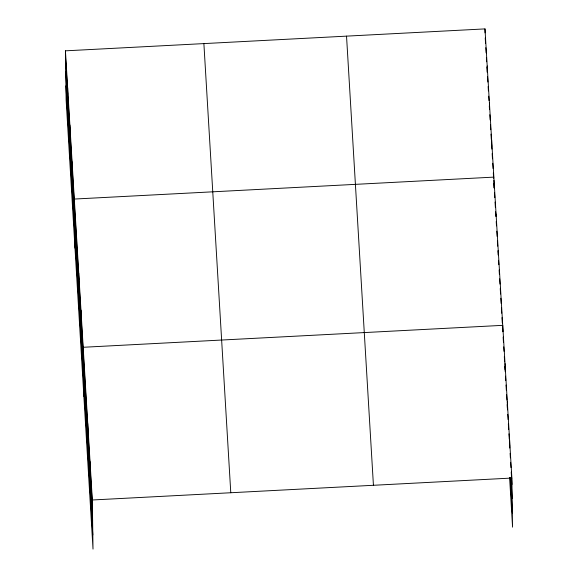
<?xml version="1.0" encoding="UTF-8"?>
<svg xmlns="http://www.w3.org/2000/svg" width="578" height="578" viewBox="0 0 578 578"><rect width="100%" height="100%" fill="white"/><g stroke="black" fill="none" stroke-linecap="round" stroke-linejoin="round"><path stroke-width="0.87" d="M65.437 50.835L92.328 499.984L93.015 549.1L66.123 99.951L65.437 50.835L484.985 28.9L511.877 478.049L512.563 527.165L509.586 477.442M493.858 177.121L74.309 199.056L74.996 248.172M92.328 499.984L511.877 478.049M485.231 37.953L485.549 43.249M485.816 47.656L486.127 52.952M486.394 57.359L486.662 61.774M486.972 67.07L487.29 72.358L487.203 65.957M487.557 76.773L487.875 82.062M488.135 86.476L488.403 90.891M488.721 96.179L488.981 100.594M489.299 105.89L489.508 109.415L489.421 103.007M489.826 114.711L490.144 120M490.411 124.415L490.729 129.71M490.989 134.118L491.307 139.414M491.575 143.821L491.892 149.117M492.153 153.531L492.47 158.82M492.738 163.234L493.048 168.53M493.316 172.938L493.634 178.234M493.952 183.522L494.212 187.937M494.479 192.351L494.797 197.64M495.057 202.054L495.375 207.343M495.642 211.758L495.902 216.172M496.22 221.461L496.488 225.875M496.805 231.164L497.116 236.46M497.383 240.874L497.701 246.163M497.961 250.577L498.229 254.992M498.547 260.281L498.807 264.695M499.125 269.984L499.392 274.398M499.652 278.813L499.97 284.101M500.237 288.516L500.555 293.805M500.815 298.219L501.133 303.515M501.401 307.922L501.718 313.218M501.979 317.633L502.296 322.921M502.564 327.336L502.824 331.743L502.737 325.342L83.189 347.277L83.868 396.385M503.142 337.075L503.46 342.4M503.727 346.836L503.994 351.279M504.312 356.604L504.63 361.929M504.897 366.373L505.215 371.697M505.483 376.141L505.75 380.577M506.017 385.02L506.335 390.345M506.603 394.781L506.92 400.113M507.188 404.549L507.506 409.874M507.766 414.318L508.091 419.642M508.351 424.086L508.676 429.411M508.936 433.847L509.261 439.179M509.521 443.615L509.789 448.058M510.107 453.383L510.374 457.819M510.641 462.263L510.959 467.588M511.227 472.024L511.971 484.458M510.945 478.129L512.166 498.554M510.244 477.558L512.368 513.069M346.533 36.139L373.431 485.289M203.882 43.596L230.781 492.745M65.524 57.236L92.422 506.393M65.719 71.332L92.617 520.482M65.921 85.855L92.82 535.004M509.594 439.872L509.68 446.281M507.311 401.696L507.397 408.104M505.02 363.519L505.114 369.92M500.519 288.285L500.591 293.891M498.301 251.228L498.352 255.23M496.076 214.178L496.112 216.577M493.908 180.322L494.009 187.929M491.64 140.064L491.734 146.472M484.985 28.9L485.043 32.903M90.045 461.808L90.132 468.216M87.755 423.631L87.849 430.039M85.472 385.454L85.558 391.855M80.963 310.22L81.057 316.621M78.745 273.163L78.839 279.571M76.527 236.113L76.621 242.514M72.091 161.999L72.178 168.408M69.873 124.942L69.96 131.351M67.655 87.892L67.742 94.293"/></g></svg>
